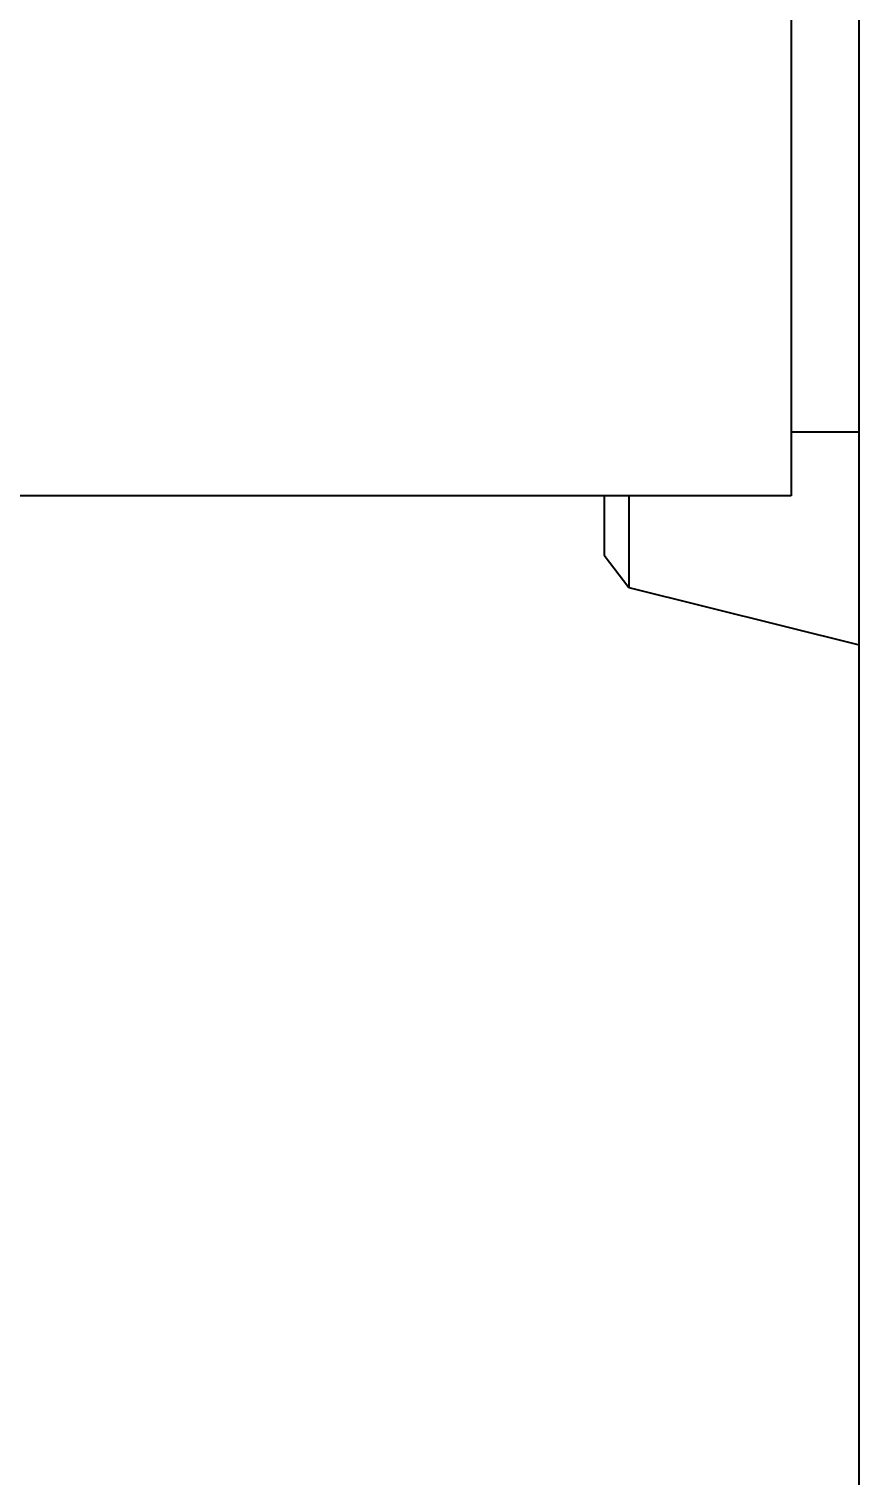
# Model space of a CAD drawing. Header units: millimetres. Extents: x 0 to 3364, y 0 to 2376.
# Drawn here: x 1929.6 to 1939.37, y 1260.66 to 1277.7 of the extents above; entities that cross this region are included whole.
import ezdxf

# ---------------------------------------------------------------- set-up
doc = ezdxf.new("R2010")
doc.units = ezdxf.units.MM
doc.header["$LTSCALE"] = 4
doc.layers.add('가시적인 것(ISO)', color=3, linetype='Continuous', lineweight=40, true_color=0x00ff00)

msp = doc.modelspace()

# ---------------------------------------------------------------- linework, layer by layer
at = {"layer": '가시적인 것(ISO)'}
for p, q in [((1939.3715, 1061.6988), (1939.3715, 1341.6988)), ((1938.5715, 1286.6988), (1938.5715, 1272.1988)), ((1939.3715, 1272.9488), (1938.5715, 1272.9488)), ((1938.5715, 1272.1988), (1928.6715, 1272.1988)), ((1936.3715, 1272.1988), (1936.3715, 1271.4988)), ((1936.6605, 1272.1988), (1936.6605, 1271.1185)), ((1936.3715, 1271.4988), (1936.6605, 1271.1185)), ((1936.6605, 1271.1185), (1939.3715, 1270.4454))]:
    msp.add_line(p, q, dxfattribs=at)

doc.saveas('drawing.dxf')
